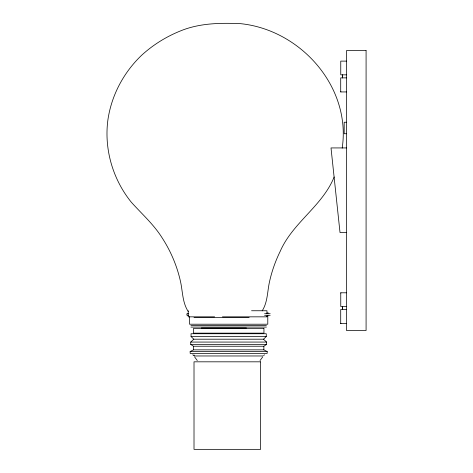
<?xml version="1.0" encoding="UTF-8"?>
<svg xmlns="http://www.w3.org/2000/svg" width="473" height="473" viewBox="0 0 473 473"><rect width="100%" height="100%" fill="white"/><g stroke="black" fill="none" stroke-linecap="round" stroke-linejoin="round"><path stroke-width="0.71" d="M342.192 148.132C351.362 86.813 300.515 29.74 240.45 23.65C219.933 22.799 199.068 23.106 179.829 31.188C165.733 36.935 152.732 45.083 141.51 55.382C123.666 72.446 111.504 95.25 107.927 119.728C103.93 148.983 112.799 179.326 131.323 202.231C141.782 213.873 153.666 224.362 162.05 237.724C170.67 250.974 176.955 265.725 180.42 281.151C182.767 291.321 182.282 302.43 188.207 311.482M262.675 356.979L260.049 360.544M262.166 310.891C267.86 301.981 267.292 291.09 269.645 281.151C271.969 270.899 275.499 260.936 280.128 251.494C292.61 222.617 322.32 206.204 334.157 177.003M186.882 313.912L186.882 315.071M263.526 339.206L266.275 336.551L266.275 333.731L191.051 333.731L191.051 336.551L193.8 339.206L263.526 339.206L266.595 342.068L266.595 344.427L263.863 346.236L193.469 346.236L190.737 344.427L190.737 342.068L193.8 339.206M263.597 355.477L264.584 354.815M190.14 352.828L190.14 351.551L193.469 349.849L263.863 349.849L267.192 351.551L267.192 352.828M346.496 61.112L340.755 61.112L340.755 74.84L346.496 74.84M346.496 77.868L340.708 77.868L340.708 91.933L346.496 91.933M346.496 122.247L344.173 122.247L344.173 133.729L346.496 133.729M346.496 147.931L331.011 147.931L340.016 232.568L346.496 232.568M346.496 292.793L340.755 292.793L340.755 306.516L346.496 306.516M346.496 309.543L340.708 309.543L340.708 323.609L346.496 323.609M251.553 310.749L266.955 310.749L266.955 313.457M267.014 312.99L268.368 312.99M187.166 313.694L188.579 313.694M264.608 313.694L270.166 313.694M187.166 315.29L188.579 315.29M264.608 315.29L270.166 315.29M266.807 315.934L268.15 315.934M266.459 316.626L267.789 316.626L267.789 324.212L189.537 324.212L189.537 316.626M214.606 316.839L188.213 316.839L188.213 310.749M222.446 316.839L266.955 316.839M193.989 317.572L249.147 317.572M190.915 325.536L266.417 325.536M190.915 327.085L266.417 327.085M201.368 328.002L246.403 328.002M191.051 336.551L266.275 336.551M190.737 342.068L266.595 342.068M190.737 344.427L266.595 344.427M190.14 351.551L267.192 351.551M190.14 353.615L267.192 353.615M194.332 355.968L262.994 355.968M192.748 354.815L194.036 355.72M193.965 355.016L194.291 355.241M197.282 360.544L194.657 356.979M340.856 91.626L340.856 91.957M340.856 292.769L340.856 293.1M340.856 323.301L340.856 323.633M263.863 346.236L263.863 349.849M193.469 346.236L193.469 349.849M366.084 50.576L346.496 50.576L346.496 330.509L366.084 330.509L366.084 50.576M263.946 328.558L193.386 328.558L193.386 333.152L263.946 333.152L263.946 328.558M260.623 361.821L194.013 361.821L194.013 449.35L260.623 449.35L260.623 361.821M342.44 77.868L342.44 74.84L342.387 77.868M342.44 309.543L342.44 306.516L342.387 309.543"/></g></svg>
